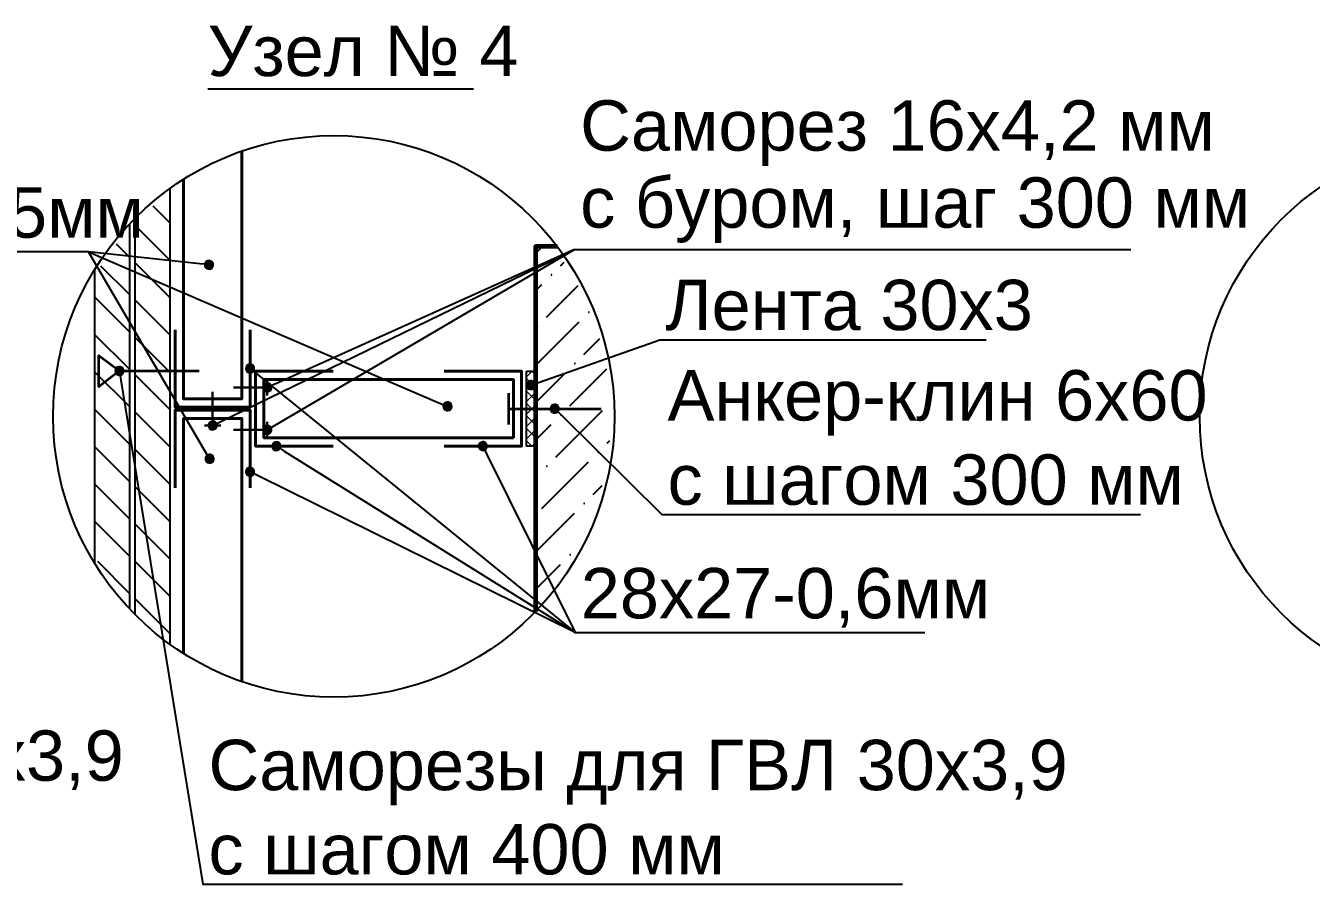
# Model space of a CAD drawing. Header units: millimetres. Extents: x 0 to 146, y 0 to 23.
# Drawn here: x 81.825 to 85.656, y 6.25 to 8.807 of the extents above; entities that cross this region are included whole.
import ezdxf

# ---------------------------------------------------------------- set-up
doc = ezdxf.new("R2010")
doc.units = ezdxf.units.MM
doc.layers.add('PDF _0', color=7, linetype='Continuous')
doc.layers.add('PDF _Текст', color=7, linetype='Continuous')
doc.styles.add('PDF GOST Common-Identity-H', font='arial.ttf')

msp = doc.modelspace()

# ---------------------------------------------------------------- linework, layer by layer
at = {"layer": 'PDF _0', "lineweight": 25}
for points in [[(83.1594, 8.6183), (82.3683, 8.6183)], [(82.2542, 8.3222), (82.2542, 6.9654)], [(82.2542, 8.2205), (82.2047, 8.27)], [(82.1344, 8.2172), (82.1344, 7.0704)], [(82.1509, 7.0534), (82.1509, 8.2342)], [(82.2542, 8.1093), (82.1509, 8.2125)], [(82.1344, 8.1178), (82.0957, 8.1565)], [(82.3945, 7.6226), (82.4069, 7.6286), (83.4606, 8.1412), (83.4881, 8.1412), (85.1178, 8.1412)], [(82.5569, 7.6105), (82.5688, 7.6175), (83.4606, 8.1412), (82.5701, 7.7411), (82.5576, 7.7355)], [(83.3443, 8.1291), (83.3651, 8.1498)], [(82.1344, 8.0065), (82.0493, 8.0916)], [(82.2542, 7.998), (82.1509, 8.1012)], [(83.4191, 8.0926), (83.4296, 8.1031)], [(82.0312, 7.2051), (82.0312, 8.0824)], [(83.3443, 8.0178), (83.3635, 8.037)], [(83.3774, 7.9397), (83.4713, 8.0336)], [(82.1344, 7.8953), (82.0312, 7.9985)], [(82.2542, 7.8868), (82.1509, 7.99)], [(83.3443, 7.7953), (83.4748, 7.9257)], [(82.1344, 7.784), (82.0312, 7.8872)], [(82.2542, 7.7755), (82.1509, 7.8787)], [(83.4887, 7.8284), (83.5359, 7.8756)], [(83.447, 7.6754), (83.5569, 7.7853)], [(82.1344, 7.6728), (82.0312, 7.776)], [(82.1068, 7.7654), (82.109, 7.7518), (82.3532, 6.2501), (82.3807, 6.2501), (84.4382, 6.2501)], [(82.2542, 7.6643), (82.1509, 7.7675)], [(83.3443, 7.6841), (83.4331, 7.7728)], [(82.1344, 7.5615), (82.0312, 7.6647)], [(83.4052, 7.5225), (83.5443, 7.6615)], [(82.2542, 7.553), (82.1509, 7.6562)], [(83.4115, 7.657), (83.4212, 7.6473), (83.721, 7.3512), (83.7486, 7.3512), (85.1474, 7.3512)], [(83.3443, 7.5728), (83.3913, 7.6198)], [(82.1344, 7.4503), (82.0312, 7.5535)], [(83.5582, 7.5642), (83.566, 7.5719)], [(82.2542, 7.4418), (82.1509, 7.545)], [(83.3635, 7.3695), (83.5026, 7.5086)], [(82.1344, 7.339), (82.0312, 7.4422)], [(82.2542, 7.3305), (82.1509, 7.4337)], [(83.3443, 7.4616), (83.3496, 7.4668)], [(83.5165, 7.4112), (83.543, 7.4377)], [(83.3443, 7.2391), (83.4609, 7.3556)], [(82.1344, 7.2278), (82.0312, 7.331)], [(82.2542, 7.2193), (82.1509, 7.3225)], [(82.1344, 7.1165), (82.0396, 7.2113)], [(82.2542, 7.108), (82.1509, 7.2112)], [(83.3443, 7.1278), (83.4191, 7.2026)], [(82.2542, 6.9967), (82.1509, 7.1)]]:
    msp.add_lwpolyline(points, dxfattribs=at)
at = {"layer": 'PDF _0', "color": 5, "lineweight": 40}
for points in [[(82.2955, 8.3501), (82.2955, 7.6956), (82.4689, 7.6956), (82.4689, 8.4338)], [(82.4689, 6.8538), (82.4689, 7.6378), (82.2955, 7.6378), (82.2955, 6.9374)]]:
    msp.add_lwpolyline(points, dxfattribs=at)
at = {"layer": 'PDF _0', "color": 5, "lineweight": 25}
for points in [[(82.3663, 7.5295), (82.3594, 7.5414), (82.0126, 8.1338), (81.9851, 8.1338), (80.9706, 8.1338)], [(82.3576, 8.0969), (82.344, 8.0983), (82.0126, 8.1338), (83.0566, 7.6845), (83.0692, 7.679)]]:
    msp.add_lwpolyline(points, dxfattribs=at)
at = {"layer": 'PDF _0', "lineweight": 60}
msp.add_lwpolyline([(83.409, 8.1498), (83.3443, 8.1498), (83.3443, 7.0624)], dxfattribs=at)
at = {"layer": 'PDF _0', "color": 5, "lineweight": 0}
for points in [[(82.359, 8.1014), (82.3576, 8.0969), (82.3713, 8.0954)], [(82.3576, 8.0969), (82.358, 8.0921), (82.3713, 8.0954)], [(82.358, 8.0921), (82.3599, 8.0877), (82.3713, 8.0954)], [(82.3618, 8.1053), (82.359, 8.1014), (82.3713, 8.0954)], [(82.3599, 8.0877), (82.3632, 8.0843), (82.3713, 8.0954)], [(82.3658, 8.108), (82.3618, 8.1053), (82.3713, 8.0954)], [(82.3632, 8.0843), (82.3675, 8.0822), (82.3713, 8.0954)], [(82.3704, 8.1091), (82.3658, 8.108), (82.3713, 8.0954)], [(82.3675, 8.0822), (82.3723, 8.0817), (82.3713, 8.0954)], [(82.3752, 8.1086), (82.3704, 8.1091), (82.3713, 8.0954)], [(82.3794, 8.1065), (82.3752, 8.1086), (82.3713, 8.0954)], [(82.3828, 8.1031), (82.3794, 8.1065), (82.3713, 8.0954)], [(82.3847, 8.0987), (82.3828, 8.1031), (82.3713, 8.0954)], [(82.385, 8.0939), (82.3847, 8.0987), (82.3713, 8.0954)], [(82.3723, 8.0817), (82.3769, 8.0828), (82.3713, 8.0954)], [(82.3769, 8.0828), (82.3809, 8.0855), (82.3713, 8.0954)], [(82.3809, 8.0855), (82.3837, 8.0893), (82.3713, 8.0954)], [(82.3837, 8.0893), (82.385, 8.0939), (82.3713, 8.0954)], [(83.0692, 7.679), (83.0681, 7.6744), (83.0819, 7.6736)], [(83.0681, 7.6744), (83.0687, 7.6696), (83.0819, 7.6736)], [(83.0687, 7.6696), (83.0708, 7.6654), (83.0819, 7.6736)], [(83.0718, 7.683), (83.0692, 7.679), (83.0819, 7.6736)], [(83.0708, 7.6654), (83.0743, 7.6621), (83.0819, 7.6736)], [(83.0757, 7.6859), (83.0718, 7.683), (83.0819, 7.6736)], [(83.0743, 7.6621), (83.0787, 7.6602), (83.0819, 7.6736)], [(83.0803, 7.6873), (83.0757, 7.6859), (83.0819, 7.6736)], [(83.0787, 7.6602), (83.0835, 7.6599), (83.0819, 7.6736)], [(83.085, 7.687), (83.0803, 7.6873), (83.0819, 7.6736)], [(83.0894, 7.6851), (83.085, 7.687), (83.0819, 7.6736)], [(83.0929, 7.6818), (83.0894, 7.6851), (83.0819, 7.6736)], [(83.0951, 7.6775), (83.0929, 7.6818), (83.0819, 7.6736)], [(83.0956, 7.6728), (83.0951, 7.6775), (83.0819, 7.6736)], [(83.0835, 7.6599), (83.0881, 7.6613), (83.0819, 7.6736)], [(83.0881, 7.6613), (83.0919, 7.6641), (83.0819, 7.6736)], [(83.0919, 7.6641), (83.0945, 7.6681), (83.0819, 7.6736)], [(83.0945, 7.6681), (83.0956, 7.6728), (83.0819, 7.6736)], [(82.3603, 7.5223), (82.3595, 7.5176), (82.3733, 7.5177)], [(82.3595, 7.5176), (82.3604, 7.5129), (82.3733, 7.5177)], [(82.3627, 7.5264), (82.3603, 7.5223), (82.3733, 7.5177)], [(82.3604, 7.5129), (82.3628, 7.5087), (82.3733, 7.5177)], [(82.3663, 7.5295), (82.3627, 7.5264), (82.3733, 7.5177)], [(82.3628, 7.5087), (82.3665, 7.5057), (82.3733, 7.5177)], [(82.3708, 7.5312), (82.3663, 7.5295), (82.3733, 7.5177)], [(82.3665, 7.5057), (82.371, 7.5041), (82.3733, 7.5177)], [(82.3756, 7.5312), (82.3708, 7.5312), (82.3733, 7.5177)], [(82.371, 7.5041), (82.3758, 7.5041), (82.3733, 7.5177)], [(82.3801, 7.5296), (82.3756, 7.5312), (82.3733, 7.5177)], [(82.3838, 7.5266), (82.3801, 7.5296), (82.3733, 7.5177)], [(82.3862, 7.5224), (82.3838, 7.5266), (82.3733, 7.5177)], [(82.3871, 7.5177), (82.3862, 7.5224), (82.3733, 7.5177)], [(82.3758, 7.5041), (82.3802, 7.5058), (82.3733, 7.5177)], [(82.3802, 7.5058), (82.3839, 7.5089), (82.3733, 7.5177)], [(82.3839, 7.5089), (82.3863, 7.513), (82.3733, 7.5177)], [(82.3863, 7.513), (82.3871, 7.5177), (82.3733, 7.5177)]]:
    msp.add_lwpolyline(points, close=True, dxfattribs=at)
at = {"layer": 'PDF _0', "lineweight": 5}
for points in [[(83.3913, 8.0648), (83.3933, 8.0648), (83.3933, 8.0668), (83.3913, 8.0668)], [(83.5026, 7.9536), (83.5046, 7.9536), (83.5046, 7.9556), (83.5026, 7.9556)], [(83.3496, 7.9118), (83.3516, 7.9118), (83.3516, 7.9138), (83.3496, 7.9138)], [(83.4609, 7.8006), (83.4629, 7.8006), (83.4629, 7.8026), (83.4609, 7.8026)], [(83.4191, 7.6476), (83.4211, 7.6476), (83.4211, 7.6496), (83.4191, 7.6496)], [(83.5304, 7.5364), (83.5324, 7.5364), (83.5324, 7.5384), (83.5304, 7.5384)], [(83.3774, 7.4947), (83.3794, 7.4947), (83.3794, 7.4967), (83.3774, 7.4967)], [(83.4887, 7.3834), (83.4907, 7.3834), (83.4907, 7.3854), (83.4887, 7.3854)], [(83.447, 7.2304), (83.449, 7.2304), (83.449, 7.2324), (83.447, 7.2324)]]:
    msp.add_lwpolyline(points, close=True, dxfattribs=at)
at = {"layer": 'PDF _0', "color": 1, "lineweight": 40}
for points in [[(82.4937, 7.9021), (82.4937, 7.6708), (82.2707, 7.6708), (82.2707, 7.9021)], [(82.7414, 7.5552), (82.5102, 7.5552), (82.5102, 7.7782), (82.7414, 7.7782)], [(83.0718, 7.5552), (83.303, 7.5552), (83.303, 7.7782), (83.0718, 7.7782)], [(82.4937, 7.4313), (82.4937, 7.6626), (82.2707, 7.6626), (82.2707, 7.4313)]]:
    msp.add_lwpolyline(points, dxfattribs=at)
at = {"layer": 'PDF _0', "color": 6, "lineweight": 25}
msp.add_lwpolyline([(83.3433, 7.7414), (83.3563, 7.746), (83.7147, 7.8714), (83.7423, 7.8714), (84.6869, 7.8714)], dxfattribs=at)
at = {"layer": 'PDF _0', "lineweight": 35}
for points in [[(82.1046, 7.779), (82.0432, 7.7323), (82.0432, 7.8256), (82.1046, 7.779), (82.342, 7.779)], [(83.2636, 7.7133), (83.2636, 7.6201)], [(83.2636, 7.6667), (83.5397, 7.6667)]]:
    msp.add_lwpolyline(points, dxfattribs=at)
at = {"layer": 'PDF _0', "lineweight": 0}
for points in [[(82.0917, 7.7838), (82.0908, 7.7791), (82.1046, 7.779)], [(82.0908, 7.7791), (82.0916, 7.7744), (82.1046, 7.779)], [(82.0916, 7.7744), (82.0939, 7.7703), (82.1046, 7.779)], [(82.0942, 7.788), (82.0917, 7.7838), (82.1046, 7.779)], [(82.0939, 7.7703), (82.0976, 7.7671), (82.1046, 7.779)], [(82.0979, 7.791), (82.0942, 7.788), (82.1046, 7.779)], [(82.0976, 7.7671), (82.102, 7.7654), (82.1046, 7.779)], [(82.1024, 7.7926), (82.0979, 7.791), (82.1046, 7.779)], [(82.102, 7.7654), (82.1068, 7.7654), (82.1046, 7.779)], [(82.1072, 7.7925), (82.1024, 7.7926), (82.1046, 7.779)], [(82.1116, 7.7908), (82.1072, 7.7925), (82.1046, 7.779)], [(82.1153, 7.7877), (82.1116, 7.7908), (82.1046, 7.779)], [(82.1176, 7.7835), (82.1153, 7.7877), (82.1046, 7.779)], [(82.1184, 7.7788), (82.1176, 7.7835), (82.1046, 7.779)], [(82.1068, 7.7654), (82.1113, 7.767), (82.1046, 7.779)], [(82.1113, 7.767), (82.115, 7.77), (82.1046, 7.779)], [(82.115, 7.77), (82.1175, 7.7741), (82.1046, 7.779)], [(82.1175, 7.7741), (82.1184, 7.7788), (82.1046, 7.779)], [(82.5373, 7.7412), (82.5339, 7.7379), (82.545, 7.7299)], [(82.5417, 7.7432), (82.5373, 7.7412), (82.545, 7.7299)], [(82.5464, 7.7436), (82.5417, 7.7432), (82.545, 7.7299)], [(82.551, 7.7423), (82.5464, 7.7436), (82.545, 7.7299)], [(82.5549, 7.7395), (82.551, 7.7423), (82.545, 7.7299)], [(82.5576, 7.7355), (82.5549, 7.7395), (82.545, 7.7299)], [(82.5318, 7.7336), (82.5313, 7.7289), (82.545, 7.7299)], [(82.5313, 7.7289), (82.5325, 7.7242), (82.545, 7.7299)], [(82.5339, 7.7379), (82.5318, 7.7336), (82.545, 7.7299)], [(82.5325, 7.7242), (82.5352, 7.7203), (82.545, 7.7299)], [(82.5352, 7.7203), (82.539, 7.7175), (82.545, 7.7299)], [(82.539, 7.7175), (82.5436, 7.7162), (82.545, 7.7299)], [(82.5436, 7.7162), (82.5484, 7.7165), (82.545, 7.7299)], [(82.5588, 7.7309), (82.5576, 7.7355), (82.545, 7.7299)], [(82.5583, 7.7261), (82.5588, 7.7309), (82.545, 7.7299)], [(82.5484, 7.7165), (82.5528, 7.7185), (82.545, 7.7299)], [(82.5528, 7.7185), (82.5562, 7.7218), (82.545, 7.7299)], [(82.5562, 7.7218), (82.5583, 7.7261), (82.545, 7.7299)], [(83.3892, 7.6724), (83.3879, 7.6678), (83.4017, 7.6667)], [(83.3879, 7.6678), (83.3884, 7.6631), (83.4017, 7.6667)], [(83.3884, 7.6631), (83.3904, 7.6587), (83.4017, 7.6667)], [(83.3919, 7.6764), (83.3892, 7.6724), (83.4017, 7.6667)], [(83.3904, 7.6587), (83.3938, 7.6554), (83.4017, 7.6667)], [(83.3958, 7.6791), (83.3919, 7.6764), (83.4017, 7.6667)], [(83.3938, 7.6554), (83.3982, 7.6534), (83.4017, 7.6667)], [(83.4004, 7.6804), (83.3958, 7.6791), (83.4017, 7.6667)], [(83.3982, 7.6534), (83.4029, 7.653), (83.4017, 7.6667)], [(83.4051, 7.68), (83.4004, 7.6804), (83.4017, 7.6667)], [(83.4095, 7.678), (83.4051, 7.68), (83.4017, 7.6667)], [(83.4129, 7.6747), (83.4095, 7.678), (83.4017, 7.6667)], [(83.4149, 7.6703), (83.4129, 7.6747), (83.4017, 7.6667)], [(83.4154, 7.6656), (83.4149, 7.6703), (83.4017, 7.6667)], [(83.4115, 7.657), (83.4142, 7.661), (83.4017, 7.6667)], [(83.4142, 7.661), (83.4154, 7.6656), (83.4017, 7.6667)], [(83.4029, 7.653), (83.4076, 7.6543), (83.4017, 7.6667)], [(83.4076, 7.6543), (83.4115, 7.657), (83.4017, 7.6667)], [(82.3708, 7.6242), (82.3688, 7.6199), (82.3822, 7.6165)], [(82.3741, 7.6277), (82.3708, 7.6242), (82.3822, 7.6165)], [(82.3784, 7.6298), (82.3741, 7.6277), (82.3822, 7.6165)], [(82.3831, 7.6303), (82.3784, 7.6298), (82.3822, 7.6165)], [(82.3878, 7.6291), (82.3831, 7.6303), (82.3822, 7.6165)], [(82.3917, 7.6264), (82.3878, 7.6291), (82.3822, 7.6165)], [(82.3945, 7.6226), (82.3917, 7.6264), (82.3822, 7.6165)], [(82.3688, 7.6199), (82.3685, 7.6151), (82.3822, 7.6165)], [(82.3685, 7.6151), (82.3698, 7.6105), (82.3822, 7.6165)], [(82.3698, 7.6105), (82.3726, 7.6066), (82.3822, 7.6165)], [(82.3726, 7.6066), (82.3766, 7.604), (82.3822, 7.6165)], [(82.3766, 7.604), (82.3812, 7.6028), (82.3822, 7.6165)], [(82.3812, 7.6028), (82.386, 7.6033), (82.3822, 7.6165)], [(82.3959, 7.618), (82.3945, 7.6226), (82.3822, 7.6165)], [(82.3955, 7.6132), (82.3959, 7.618), (82.3822, 7.6165)], [(82.386, 7.6033), (82.3903, 7.6054), (82.3822, 7.6165)], [(82.3903, 7.6054), (82.3936, 7.6088), (82.3822, 7.6165)], [(82.3936, 7.6088), (82.3955, 7.6132), (82.3822, 7.6165)], [(82.5331, 7.6103), (82.5315, 7.6058), (82.545, 7.6035)], [(82.5315, 7.6058), (82.5315, 7.601), (82.545, 7.6035)], [(82.5315, 7.601), (82.5332, 7.5966), (82.545, 7.6035)], [(82.5361, 7.614), (82.5331, 7.6103), (82.545, 7.6035)], [(82.5332, 7.5966), (82.5363, 7.5929), (82.545, 7.6035)], [(82.5402, 7.6164), (82.5361, 7.614), (82.545, 7.6035)], [(82.5363, 7.5929), (82.5404, 7.5906), (82.545, 7.6035)], [(82.5449, 7.6173), (82.5402, 7.6164), (82.545, 7.6035)], [(82.5404, 7.5906), (82.5451, 7.5898), (82.545, 7.6035)], [(82.5496, 7.6165), (82.5449, 7.6173), (82.545, 7.6035)], [(82.5538, 7.6141), (82.5496, 7.6165), (82.545, 7.6035)], [(82.5569, 7.6105), (82.5538, 7.6141), (82.545, 7.6035)], [(82.5586, 7.606), (82.5569, 7.6105), (82.545, 7.6035)], [(82.5586, 7.6012), (82.5586, 7.606), (82.545, 7.6035)], [(82.5451, 7.5898), (82.5498, 7.5906), (82.545, 7.6035)], [(82.5498, 7.5906), (82.554, 7.5931), (82.545, 7.6035)], [(82.554, 7.5931), (82.557, 7.5967), (82.545, 7.6035)], [(82.557, 7.5967), (82.5586, 7.6012), (82.545, 7.6035)]]:
    msp.add_lwpolyline(points, close=True, dxfattribs=at)
at = {"layer": 'PDF _0', "color": 1, "lineweight": 0}
for points in [[(82.4807, 7.7909), (82.4799, 7.7862), (82.4937, 7.7865)], [(82.4799, 7.7862), (82.4808, 7.7815), (82.4937, 7.7865)], [(82.483, 7.7951), (82.4807, 7.7909), (82.4937, 7.7865)], [(82.4808, 7.7815), (82.4833, 7.7774), (82.4937, 7.7865)], [(82.4866, 7.7983), (82.483, 7.7951), (82.4937, 7.7865)], [(82.4833, 7.7774), (82.487, 7.7744), (82.4937, 7.7865)], [(82.4911, 7.8), (82.4866, 7.7983), (82.4937, 7.7865)], [(82.487, 7.7744), (82.4915, 7.7729), (82.4937, 7.7865)], [(82.4958, 7.8), (82.4911, 7.8), (82.4937, 7.7865)], [(82.4915, 7.7729), (82.4963, 7.7729), (82.4937, 7.7865)], [(82.5004, 7.7985), (82.4958, 7.8), (82.4937, 7.7865)], [(82.5041, 7.7955), (82.5004, 7.7985), (82.4937, 7.7865)], [(82.5065, 7.7914), (82.5041, 7.7955), (82.4937, 7.7865)], [(82.5074, 7.7867), (82.5065, 7.7914), (82.4937, 7.7865)], [(82.5067, 7.782), (82.5074, 7.7867), (82.4937, 7.7865)], [(82.5044, 7.7778), (82.5067, 7.782), (82.4937, 7.7865)], [(82.4963, 7.7729), (82.5007, 7.7746), (82.4937, 7.7865)], [(82.5007, 7.7746), (82.5044, 7.7778), (82.4937, 7.7865)], [(82.5584, 7.558), (82.5582, 7.5533), (82.5719, 7.5552)], [(82.5582, 7.5533), (82.5597, 7.5487), (82.5719, 7.5552)], [(82.5602, 7.5625), (82.5584, 7.558), (82.5719, 7.5552)], [(82.5597, 7.5487), (82.5627, 7.545), (82.5719, 7.5552)], [(82.5634, 7.566), (82.5602, 7.5625), (82.5719, 7.5552)], [(82.5627, 7.545), (82.5667, 7.5424), (82.5719, 7.5552)], [(82.5676, 7.5683), (82.5634, 7.566), (82.5719, 7.5552)], [(82.5667, 7.5424), (82.5714, 7.5414), (82.5719, 7.5552)], [(82.5723, 7.569), (82.5676, 7.5683), (82.5719, 7.5552)], [(82.5714, 7.5414), (82.5761, 7.5421), (82.5719, 7.5552)], [(82.577, 7.568), (82.5723, 7.569), (82.5719, 7.5552)], [(82.5811, 7.5654), (82.577, 7.568), (82.5719, 7.5552)], [(82.584, 7.5617), (82.5811, 7.5654), (82.5719, 7.5552)], [(82.5855, 7.5571), (82.584, 7.5617), (82.5719, 7.5552)], [(82.5853, 7.5524), (82.5855, 7.5571), (82.5719, 7.5552)], [(82.5835, 7.5479), (82.5853, 7.5524), (82.5719, 7.5552)], [(82.5761, 7.5421), (82.5803, 7.5444), (82.5719, 7.5552)], [(82.5803, 7.5444), (82.5835, 7.5479), (82.5719, 7.5552)], [(83.1748, 7.5607), (83.1737, 7.5561), (83.1874, 7.5552)], [(83.1737, 7.5561), (83.1742, 7.5513), (83.1874, 7.5552)], [(83.1742, 7.5513), (83.1763, 7.547), (83.1874, 7.5552)], [(83.1775, 7.5647), (83.1748, 7.5607), (83.1874, 7.5552)], [(83.1763, 7.547), (83.1798, 7.5437), (83.1874, 7.5552)], [(83.1813, 7.5675), (83.1775, 7.5647), (83.1874, 7.5552)], [(83.1798, 7.5437), (83.1842, 7.5418), (83.1874, 7.5552)], [(83.1859, 7.5689), (83.1813, 7.5675), (83.1874, 7.5552)], [(83.1842, 7.5418), (83.1889, 7.5415), (83.1874, 7.5552)], [(83.1907, 7.5686), (83.1859, 7.5689), (83.1874, 7.5552)], [(83.195, 7.5667), (83.1907, 7.5686), (83.1874, 7.5552)], [(83.1985, 7.5634), (83.195, 7.5667), (83.1874, 7.5552)], [(83.2006, 7.5591), (83.1985, 7.5634), (83.1874, 7.5552)], [(83.2012, 7.5543), (83.2006, 7.5591), (83.1874, 7.5552)], [(83.1935, 7.5429), (83.1974, 7.5457), (83.1874, 7.5552)], [(83.1974, 7.5457), (83.2, 7.5497), (83.1874, 7.5552)], [(83.2, 7.5497), (83.2012, 7.5543), (83.1874, 7.5552)], [(83.1889, 7.5415), (83.1935, 7.5429), (83.1874, 7.5552)], [(82.4813, 7.4849), (82.48, 7.4803), (82.4937, 7.4788)], [(82.48, 7.4803), (82.4803, 7.4756), (82.4937, 7.4788)], [(82.4803, 7.4756), (82.4822, 7.4712), (82.4937, 7.4788)], [(82.4842, 7.4888), (82.4813, 7.4849), (82.4937, 7.4788)], [(82.4822, 7.4712), (82.4855, 7.4677), (82.4937, 7.4788)], [(82.4881, 7.4914), (82.4842, 7.4888), (82.4937, 7.4788)], [(82.4855, 7.4677), (82.4898, 7.4656), (82.4937, 7.4788)], [(82.4928, 7.4926), (82.4881, 7.4914), (82.4937, 7.4788)], [(82.4898, 7.4656), (82.4946, 7.4651), (82.4937, 7.4788)], [(82.4975, 7.492), (82.4928, 7.4926), (82.4937, 7.4788)], [(82.5018, 7.4899), (82.4975, 7.492), (82.4937, 7.4788)], [(82.5051, 7.4865), (82.5018, 7.4899), (82.4937, 7.4788)], [(82.507, 7.4821), (82.5051, 7.4865), (82.4937, 7.4788)], [(82.5073, 7.4773), (82.507, 7.4821), (82.4937, 7.4788)], [(82.506, 7.4727), (82.5073, 7.4773), (82.4937, 7.4788)], [(82.4946, 7.4651), (82.4992, 7.4662), (82.4937, 7.4788)], [(82.4992, 7.4662), (82.5032, 7.4689), (82.4937, 7.4788)], [(82.5032, 7.4689), (82.506, 7.4727), (82.4937, 7.4788)]]:
    msp.add_lwpolyline(points, close=True, dxfattribs=at)
at = {"layer": 'PDF _0', "color": 1, "lineweight": 25}
for points in [[(82.5044, 7.7778), (82.515, 7.7691), (83.4624, 7), (83.4899, 7), (84.5044, 7)], [(82.5835, 7.5479), (82.5952, 7.5406), (83.4624, 7)], [(83.1935, 7.5429), (83.1996, 7.5305), (83.4624, 7), (82.5183, 7.4666), (82.506, 7.4727)]]:
    msp.add_lwpolyline(points, dxfattribs=at)
at = {"layer": 'PDF _0', "lineweight": 25}
msp.add_lwpolyline([(83.3176, 7.7782), (83.3443, 7.7782), (83.3443, 7.5552), (83.3176, 7.5552)], close=True, dxfattribs=at)
at = {"layer": 'PDF _0', "color": 6, "lineweight": 20}
for points in [[(83.3176, 7.762), (83.3338, 7.7782)], [(83.3443, 7.7667), (83.3328, 7.7782)], [(83.3443, 7.7296), (83.3176, 7.7563)], [(83.3176, 7.7249), (83.3443, 7.7516)], [(83.3443, 7.6925), (83.3176, 7.7192)], [(83.3176, 7.6878), (83.3443, 7.7145)], [(83.3443, 7.6554), (83.3176, 7.6822)], [(83.3176, 7.6507), (83.3443, 7.6775)], [(83.3443, 7.6184), (83.3176, 7.6451)], [(83.3176, 7.6137), (83.3443, 7.6404)], [(83.3443, 7.5813), (83.3176, 7.608)], [(83.3176, 7.5766), (83.3443, 7.6033)], [(83.3176, 7.5709), (83.3333, 7.5552), (83.3443, 7.5662)]]:
    msp.add_lwpolyline(points, dxfattribs=at)
at = {"layer": 'PDF _0', "color": 5, "lineweight": 40}
msp.add_lwpolyline([(83.2783, 7.58), (82.535, 7.58), (82.535, 7.7534), (83.2783, 7.7534)], close=True, dxfattribs=at)
at = {"layer": 'PDF _0', "lineweight": 30}
for points in [[(82.545, 7.7056), (82.545, 7.7541)], [(82.3822, 7.6165), (82.3822, 7.7168)], [(82.545, 7.7299), (82.4448, 7.7299)], [(82.545, 7.6278), (82.545, 7.5793)], [(82.3579, 7.6165), (82.4064, 7.6165)], [(82.545, 7.6035), (82.4448, 7.6035)]]:
    msp.add_lwpolyline(points, dxfattribs=at)
at = {"layer": 'PDF _0', "color": 6, "lineweight": 0}
for points in [[(83.3175, 7.7417), (83.3166, 7.737), (83.3303, 7.7369)], [(83.3199, 7.7459), (83.3175, 7.7417), (83.3303, 7.7369)], [(83.3236, 7.7489), (83.3199, 7.7459), (83.3303, 7.7369)], [(83.3281, 7.7505), (83.3236, 7.7489), (83.3303, 7.7369)], [(83.3329, 7.7504), (83.3281, 7.7505), (83.3303, 7.7369)], [(83.3374, 7.7487), (83.3329, 7.7504), (83.3303, 7.7369)], [(83.341, 7.7456), (83.3374, 7.7487), (83.3303, 7.7369)], [(83.3433, 7.7414), (83.341, 7.7456), (83.3303, 7.7369)], [(83.3441, 7.7367), (83.3433, 7.7414), (83.3303, 7.7369)], [(83.3166, 7.737), (83.3173, 7.7323), (83.3303, 7.7369)], [(83.3173, 7.7323), (83.3197, 7.7282), (83.3303, 7.7369)], [(83.3197, 7.7282), (83.3233, 7.725), (83.3303, 7.7369)], [(83.3233, 7.725), (83.3278, 7.7234), (83.3303, 7.7369)], [(83.3278, 7.7234), (83.3325, 7.7233), (83.3303, 7.7369)], [(83.3325, 7.7233), (83.3371, 7.7249), (83.3303, 7.7369)], [(83.3371, 7.7249), (83.3408, 7.7279), (83.3303, 7.7369)], [(83.3408, 7.7279), (83.3432, 7.732), (83.3303, 7.7369)], [(83.3432, 7.732), (83.3441, 7.7367), (83.3303, 7.7369)]]:
    msp.add_lwpolyline(points, close=True, dxfattribs=at)
at = {"layer": 'PDF _0', "lineweight": 25}
for centre, radius in [((82.7432, 7.6438), 0.8363), ((86.1526, 7.6438), 0.8291)]:
    msp.add_circle(centre, radius, dxfattribs=at)
at = {"layer": 'PDF _0', "color": 5, "lineweight": 25, "transparency": 33554559}
for points in [[(82.359, 8.1014), (82.3576, 8.0969), (82.3713, 8.0954)], [(82.3576, 8.0969), (82.358, 8.0921), (82.3713, 8.0954)], [(82.358, 8.0921), (82.3599, 8.0877), (82.3713, 8.0954)], [(82.3618, 8.1053), (82.359, 8.1014), (82.3713, 8.0954)], [(82.3599, 8.0877), (82.3632, 8.0843), (82.3713, 8.0954)], [(82.3658, 8.108), (82.3618, 8.1053), (82.3713, 8.0954)], [(82.3632, 8.0843), (82.3675, 8.0822), (82.3713, 8.0954)], [(82.3704, 8.1091), (82.3658, 8.108), (82.3713, 8.0954)], [(82.3675, 8.0822), (82.3723, 8.0817), (82.3713, 8.0954)], [(82.3752, 8.1086), (82.3704, 8.1091), (82.3713, 8.0954)], [(82.3794, 8.1065), (82.3752, 8.1086), (82.3713, 8.0954)], [(82.3828, 8.1031), (82.3794, 8.1065), (82.3713, 8.0954)], [(82.3847, 8.0987), (82.3828, 8.1031), (82.3713, 8.0954)], [(82.385, 8.0939), (82.3847, 8.0987), (82.3713, 8.0954)], [(82.3723, 8.0817), (82.3769, 8.0828), (82.3713, 8.0954)], [(82.3769, 8.0828), (82.3809, 8.0855), (82.3713, 8.0954)], [(82.3809, 8.0855), (82.3837, 8.0893), (82.3713, 8.0954)], [(82.3837, 8.0893), (82.385, 8.0939), (82.3713, 8.0954)], [(83.0692, 7.679), (83.0681, 7.6744), (83.0819, 7.6736)], [(83.0681, 7.6744), (83.0687, 7.6696), (83.0819, 7.6736)], [(83.0687, 7.6696), (83.0708, 7.6654), (83.0819, 7.6736)], [(83.0718, 7.683), (83.0692, 7.679), (83.0819, 7.6736)], [(83.0708, 7.6654), (83.0743, 7.6621), (83.0819, 7.6736)], [(83.0757, 7.6859), (83.0718, 7.683), (83.0819, 7.6736)], [(83.0743, 7.6621), (83.0787, 7.6602), (83.0819, 7.6736)], [(83.0803, 7.6873), (83.0757, 7.6859), (83.0819, 7.6736)], [(83.0787, 7.6602), (83.0835, 7.6599), (83.0819, 7.6736)], [(83.085, 7.687), (83.0803, 7.6873), (83.0819, 7.6736)], [(83.0894, 7.6851), (83.085, 7.687), (83.0819, 7.6736)], [(83.0929, 7.6818), (83.0894, 7.6851), (83.0819, 7.6736)], [(83.0951, 7.6775), (83.0929, 7.6818), (83.0819, 7.6736)], [(83.0956, 7.6728), (83.0951, 7.6775), (83.0819, 7.6736)], [(83.0835, 7.6599), (83.0881, 7.6613), (83.0819, 7.6736)], [(83.0881, 7.6613), (83.0919, 7.6641), (83.0819, 7.6736)], [(83.0919, 7.6641), (83.0945, 7.6681), (83.0819, 7.6736)], [(83.0945, 7.6681), (83.0956, 7.6728), (83.0819, 7.6736)], [(82.3603, 7.5223), (82.3595, 7.5176), (82.3733, 7.5177)], [(82.3595, 7.5176), (82.3604, 7.5129), (82.3733, 7.5177)], [(82.3627, 7.5264), (82.3603, 7.5223), (82.3733, 7.5177)], [(82.3604, 7.5129), (82.3628, 7.5087), (82.3733, 7.5177)], [(82.3663, 7.5295), (82.3627, 7.5264), (82.3733, 7.5177)], [(82.3628, 7.5087), (82.3665, 7.5057), (82.3733, 7.5177)], [(82.3708, 7.5312), (82.3663, 7.5295), (82.3733, 7.5177)], [(82.3665, 7.5057), (82.371, 7.5041), (82.3733, 7.5177)], [(82.3756, 7.5312), (82.3708, 7.5312), (82.3733, 7.5177)], [(82.371, 7.5041), (82.3758, 7.5041), (82.3733, 7.5177)], [(82.3801, 7.5296), (82.3756, 7.5312), (82.3733, 7.5177)], [(82.3838, 7.5266), (82.3801, 7.5296), (82.3733, 7.5177)], [(82.3862, 7.5224), (82.3838, 7.5266), (82.3733, 7.5177)], [(82.3871, 7.5177), (82.3862, 7.5224), (82.3733, 7.5177)], [(82.3758, 7.5041), (82.3802, 7.5058), (82.3733, 7.5177)], [(82.3802, 7.5058), (82.3839, 7.5089), (82.3733, 7.5177)], [(82.3839, 7.5089), (82.3863, 7.513), (82.3733, 7.5177)], [(82.3863, 7.513), (82.3871, 7.5177), (82.3733, 7.5177)]]:
    msp.add_solid(points, dxfattribs=at)
at = {"layer": 'PDF _0', "lineweight": 25, "transparency": 33554559}
for points in [[(82.0917, 7.7838), (82.0908, 7.7791), (82.1046, 7.779)], [(82.0908, 7.7791), (82.0916, 7.7744), (82.1046, 7.779)], [(82.0916, 7.7744), (82.0939, 7.7703), (82.1046, 7.779)], [(82.0942, 7.788), (82.0917, 7.7838), (82.1046, 7.779)], [(82.0939, 7.7703), (82.0976, 7.7671), (82.1046, 7.779)], [(82.0979, 7.791), (82.0942, 7.788), (82.1046, 7.779)], [(82.0976, 7.7671), (82.102, 7.7654), (82.1046, 7.779)], [(82.1024, 7.7926), (82.0979, 7.791), (82.1046, 7.779)], [(82.102, 7.7654), (82.1068, 7.7654), (82.1046, 7.779)], [(82.1072, 7.7925), (82.1024, 7.7926), (82.1046, 7.779)], [(82.1116, 7.7908), (82.1072, 7.7925), (82.1046, 7.779)], [(82.1153, 7.7877), (82.1116, 7.7908), (82.1046, 7.779)], [(82.1176, 7.7835), (82.1153, 7.7877), (82.1046, 7.779)], [(82.1184, 7.7788), (82.1176, 7.7835), (82.1046, 7.779)], [(82.1068, 7.7654), (82.1113, 7.767), (82.1046, 7.779)], [(82.1113, 7.767), (82.115, 7.77), (82.1046, 7.779)], [(82.115, 7.77), (82.1175, 7.7741), (82.1046, 7.779)], [(82.1175, 7.7741), (82.1184, 7.7788), (82.1046, 7.779)], [(82.5373, 7.7412), (82.5339, 7.7379), (82.545, 7.7299)], [(82.5417, 7.7432), (82.5373, 7.7412), (82.545, 7.7299)], [(82.5464, 7.7436), (82.5417, 7.7432), (82.545, 7.7299)], [(82.551, 7.7423), (82.5464, 7.7436), (82.545, 7.7299)], [(82.5549, 7.7395), (82.551, 7.7423), (82.545, 7.7299)], [(82.5576, 7.7355), (82.5549, 7.7395), (82.545, 7.7299)], [(82.5318, 7.7336), (82.5313, 7.7289), (82.545, 7.7299)], [(82.5313, 7.7289), (82.5325, 7.7242), (82.545, 7.7299)], [(82.5339, 7.7379), (82.5318, 7.7336), (82.545, 7.7299)], [(82.5325, 7.7242), (82.5352, 7.7203), (82.545, 7.7299)], [(82.5352, 7.7203), (82.539, 7.7175), (82.545, 7.7299)], [(82.539, 7.7175), (82.5436, 7.7162), (82.545, 7.7299)], [(82.5436, 7.7162), (82.5484, 7.7165), (82.545, 7.7299)], [(82.5588, 7.7309), (82.5576, 7.7355), (82.545, 7.7299)], [(82.5583, 7.7261), (82.5588, 7.7309), (82.545, 7.7299)], [(82.5484, 7.7165), (82.5528, 7.7185), (82.545, 7.7299)], [(82.5528, 7.7185), (82.5562, 7.7218), (82.545, 7.7299)], [(82.5562, 7.7218), (82.5583, 7.7261), (82.545, 7.7299)], [(83.3892, 7.6724), (83.3879, 7.6678), (83.4017, 7.6667)], [(83.3879, 7.6678), (83.3884, 7.6631), (83.4017, 7.6667)], [(83.3884, 7.6631), (83.3904, 7.6587), (83.4017, 7.6667)], [(83.3919, 7.6764), (83.3892, 7.6724), (83.4017, 7.6667)], [(83.3904, 7.6587), (83.3938, 7.6554), (83.4017, 7.6667)], [(83.3958, 7.6791), (83.3919, 7.6764), (83.4017, 7.6667)], [(83.3938, 7.6554), (83.3982, 7.6534), (83.4017, 7.6667)], [(83.4004, 7.6804), (83.3958, 7.6791), (83.4017, 7.6667)], [(83.3982, 7.6534), (83.4029, 7.653), (83.4017, 7.6667)], [(83.4051, 7.68), (83.4004, 7.6804), (83.4017, 7.6667)], [(83.4095, 7.678), (83.4051, 7.68), (83.4017, 7.6667)], [(83.4129, 7.6747), (83.4095, 7.678), (83.4017, 7.6667)], [(83.4149, 7.6703), (83.4129, 7.6747), (83.4017, 7.6667)], [(83.4154, 7.6656), (83.4149, 7.6703), (83.4017, 7.6667)], [(83.4115, 7.657), (83.4142, 7.661), (83.4017, 7.6667)], [(83.4142, 7.661), (83.4154, 7.6656), (83.4017, 7.6667)], [(83.4029, 7.653), (83.4076, 7.6543), (83.4017, 7.6667)], [(83.4076, 7.6543), (83.4115, 7.657), (83.4017, 7.6667)], [(82.3708, 7.6242), (82.3688, 7.6199), (82.3822, 7.6165)], [(82.3741, 7.6277), (82.3708, 7.6242), (82.3822, 7.6165)], [(82.3784, 7.6298), (82.3741, 7.6277), (82.3822, 7.6165)], [(82.3831, 7.6303), (82.3784, 7.6298), (82.3822, 7.6165)], [(82.3878, 7.6291), (82.3831, 7.6303), (82.3822, 7.6165)], [(82.3917, 7.6264), (82.3878, 7.6291), (82.3822, 7.6165)], [(82.3945, 7.6226), (82.3917, 7.6264), (82.3822, 7.6165)], [(82.3688, 7.6199), (82.3685, 7.6151), (82.3822, 7.6165)], [(82.3685, 7.6151), (82.3698, 7.6105), (82.3822, 7.6165)], [(82.3698, 7.6105), (82.3726, 7.6066), (82.3822, 7.6165)], [(82.3726, 7.6066), (82.3766, 7.604), (82.3822, 7.6165)], [(82.3766, 7.604), (82.3812, 7.6028), (82.3822, 7.6165)], [(82.3812, 7.6028), (82.386, 7.6033), (82.3822, 7.6165)], [(82.3959, 7.618), (82.3945, 7.6226), (82.3822, 7.6165)], [(82.3955, 7.6132), (82.3959, 7.618), (82.3822, 7.6165)], [(82.386, 7.6033), (82.3903, 7.6054), (82.3822, 7.6165)], [(82.3903, 7.6054), (82.3936, 7.6088), (82.3822, 7.6165)], [(82.3936, 7.6088), (82.3955, 7.6132), (82.3822, 7.6165)], [(82.5331, 7.6103), (82.5315, 7.6058), (82.545, 7.6035)], [(82.5315, 7.6058), (82.5315, 7.601), (82.545, 7.6035)], [(82.5315, 7.601), (82.5332, 7.5966), (82.545, 7.6035)], [(82.5361, 7.614), (82.5331, 7.6103), (82.545, 7.6035)], [(82.5332, 7.5966), (82.5363, 7.5929), (82.545, 7.6035)], [(82.5402, 7.6164), (82.5361, 7.614), (82.545, 7.6035)], [(82.5363, 7.5929), (82.5404, 7.5906), (82.545, 7.6035)], [(82.5449, 7.6173), (82.5402, 7.6164), (82.545, 7.6035)], [(82.5404, 7.5906), (82.5451, 7.5898), (82.545, 7.6035)], [(82.5496, 7.6165), (82.5449, 7.6173), (82.545, 7.6035)], [(82.5538, 7.6141), (82.5496, 7.6165), (82.545, 7.6035)], [(82.5569, 7.6105), (82.5538, 7.6141), (82.545, 7.6035)], [(82.5586, 7.606), (82.5569, 7.6105), (82.545, 7.6035)], [(82.5586, 7.6012), (82.5586, 7.606), (82.545, 7.6035)], [(82.5451, 7.5898), (82.5498, 7.5906), (82.545, 7.6035)], [(82.5498, 7.5906), (82.554, 7.5931), (82.545, 7.6035)], [(82.554, 7.5931), (82.557, 7.5967), (82.545, 7.6035)], [(82.557, 7.5967), (82.5586, 7.6012), (82.545, 7.6035)]]:
    msp.add_solid(points, dxfattribs=at)
at = {"layer": 'PDF _0', "color": 1, "lineweight": 25, "transparency": 33554559}
for points in [[(82.4807, 7.7909), (82.4799, 7.7862), (82.4937, 7.7865)], [(82.4799, 7.7862), (82.4808, 7.7815), (82.4937, 7.7865)], [(82.483, 7.7951), (82.4807, 7.7909), (82.4937, 7.7865)], [(82.4808, 7.7815), (82.4833, 7.7774), (82.4937, 7.7865)], [(82.4866, 7.7983), (82.483, 7.7951), (82.4937, 7.7865)], [(82.4833, 7.7774), (82.487, 7.7744), (82.4937, 7.7865)], [(82.4911, 7.8), (82.4866, 7.7983), (82.4937, 7.7865)], [(82.487, 7.7744), (82.4915, 7.7729), (82.4937, 7.7865)], [(82.4958, 7.8), (82.4911, 7.8), (82.4937, 7.7865)], [(82.4915, 7.7729), (82.4963, 7.7729), (82.4937, 7.7865)], [(82.5004, 7.7985), (82.4958, 7.8), (82.4937, 7.7865)], [(82.5041, 7.7955), (82.5004, 7.7985), (82.4937, 7.7865)], [(82.5065, 7.7914), (82.5041, 7.7955), (82.4937, 7.7865)], [(82.5074, 7.7867), (82.5065, 7.7914), (82.4937, 7.7865)], [(82.5067, 7.782), (82.5074, 7.7867), (82.4937, 7.7865)], [(82.5044, 7.7778), (82.5067, 7.782), (82.4937, 7.7865)], [(82.4963, 7.7729), (82.5007, 7.7746), (82.4937, 7.7865)], [(82.5007, 7.7746), (82.5044, 7.7778), (82.4937, 7.7865)], [(82.5584, 7.558), (82.5582, 7.5533), (82.5719, 7.5552)], [(82.5582, 7.5533), (82.5597, 7.5487), (82.5719, 7.5552)], [(82.5602, 7.5625), (82.5584, 7.558), (82.5719, 7.5552)], [(82.5597, 7.5487), (82.5627, 7.545), (82.5719, 7.5552)], [(82.5634, 7.566), (82.5602, 7.5625), (82.5719, 7.5552)], [(82.5627, 7.545), (82.5667, 7.5424), (82.5719, 7.5552)], [(82.5676, 7.5683), (82.5634, 7.566), (82.5719, 7.5552)], [(82.5667, 7.5424), (82.5714, 7.5414), (82.5719, 7.5552)], [(82.5723, 7.569), (82.5676, 7.5683), (82.5719, 7.5552)], [(82.5714, 7.5414), (82.5761, 7.5421), (82.5719, 7.5552)], [(82.577, 7.568), (82.5723, 7.569), (82.5719, 7.5552)], [(82.5811, 7.5654), (82.577, 7.568), (82.5719, 7.5552)], [(82.584, 7.5617), (82.5811, 7.5654), (82.5719, 7.5552)], [(82.5855, 7.5571), (82.584, 7.5617), (82.5719, 7.5552)], [(82.5853, 7.5524), (82.5855, 7.5571), (82.5719, 7.5552)], [(82.5835, 7.5479), (82.5853, 7.5524), (82.5719, 7.5552)], [(82.5761, 7.5421), (82.5803, 7.5444), (82.5719, 7.5552)], [(82.5803, 7.5444), (82.5835, 7.5479), (82.5719, 7.5552)], [(83.1748, 7.5607), (83.1737, 7.5561), (83.1874, 7.5552)], [(83.1737, 7.5561), (83.1742, 7.5513), (83.1874, 7.5552)], [(83.1742, 7.5513), (83.1763, 7.547), (83.1874, 7.5552)], [(83.1775, 7.5647), (83.1748, 7.5607), (83.1874, 7.5552)], [(83.1763, 7.547), (83.1798, 7.5437), (83.1874, 7.5552)], [(83.1813, 7.5675), (83.1775, 7.5647), (83.1874, 7.5552)], [(83.1798, 7.5437), (83.1842, 7.5418), (83.1874, 7.5552)], [(83.1859, 7.5689), (83.1813, 7.5675), (83.1874, 7.5552)], [(83.1842, 7.5418), (83.1889, 7.5415), (83.1874, 7.5552)], [(83.1907, 7.5686), (83.1859, 7.5689), (83.1874, 7.5552)], [(83.195, 7.5667), (83.1907, 7.5686), (83.1874, 7.5552)], [(83.1985, 7.5634), (83.195, 7.5667), (83.1874, 7.5552)], [(83.2006, 7.5591), (83.1985, 7.5634), (83.1874, 7.5552)], [(83.2012, 7.5543), (83.2006, 7.5591), (83.1874, 7.5552)], [(83.1935, 7.5429), (83.1974, 7.5457), (83.1874, 7.5552)], [(83.1974, 7.5457), (83.2, 7.5497), (83.1874, 7.5552)], [(83.2, 7.5497), (83.2012, 7.5543), (83.1874, 7.5552)], [(83.1889, 7.5415), (83.1935, 7.5429), (83.1874, 7.5552)], [(82.4813, 7.4849), (82.48, 7.4803), (82.4937, 7.4788)], [(82.48, 7.4803), (82.4803, 7.4756), (82.4937, 7.4788)], [(82.4803, 7.4756), (82.4822, 7.4712), (82.4937, 7.4788)], [(82.4842, 7.4888), (82.4813, 7.4849), (82.4937, 7.4788)], [(82.4822, 7.4712), (82.4855, 7.4677), (82.4937, 7.4788)], [(82.4881, 7.4914), (82.4842, 7.4888), (82.4937, 7.4788)], [(82.4855, 7.4677), (82.4898, 7.4656), (82.4937, 7.4788)], [(82.4928, 7.4926), (82.4881, 7.4914), (82.4937, 7.4788)], [(82.4898, 7.4656), (82.4946, 7.4651), (82.4937, 7.4788)], [(82.4975, 7.492), (82.4928, 7.4926), (82.4937, 7.4788)], [(82.5018, 7.4899), (82.4975, 7.492), (82.4937, 7.4788)], [(82.5051, 7.4865), (82.5018, 7.4899), (82.4937, 7.4788)], [(82.507, 7.4821), (82.5051, 7.4865), (82.4937, 7.4788)], [(82.5073, 7.4773), (82.507, 7.4821), (82.4937, 7.4788)], [(82.506, 7.4727), (82.5073, 7.4773), (82.4937, 7.4788)], [(82.4946, 7.4651), (82.4992, 7.4662), (82.4937, 7.4788)], [(82.4992, 7.4662), (82.5032, 7.4689), (82.4937, 7.4788)], [(82.5032, 7.4689), (82.506, 7.4727), (82.4937, 7.4788)]]:
    msp.add_solid(points, dxfattribs=at)
at = {"layer": 'PDF _0', "color": 6, "lineweight": 25, "transparency": 33554559}
for points in [[(83.3175, 7.7417), (83.3166, 7.737), (83.3303, 7.7369)], [(83.3199, 7.7459), (83.3175, 7.7417), (83.3303, 7.7369)], [(83.3236, 7.7489), (83.3199, 7.7459), (83.3303, 7.7369)], [(83.3281, 7.7505), (83.3236, 7.7489), (83.3303, 7.7369)], [(83.3329, 7.7504), (83.3281, 7.7505), (83.3303, 7.7369)], [(83.3374, 7.7487), (83.3329, 7.7504), (83.3303, 7.7369)], [(83.341, 7.7456), (83.3374, 7.7487), (83.3303, 7.7369)], [(83.3433, 7.7414), (83.341, 7.7456), (83.3303, 7.7369)], [(83.3441, 7.7367), (83.3433, 7.7414), (83.3303, 7.7369)], [(83.3166, 7.737), (83.3173, 7.7323), (83.3303, 7.7369)], [(83.3173, 7.7323), (83.3197, 7.7282), (83.3303, 7.7369)], [(83.3197, 7.7282), (83.3233, 7.725), (83.3303, 7.7369)], [(83.3233, 7.725), (83.3278, 7.7234), (83.3303, 7.7369)], [(83.3278, 7.7234), (83.3325, 7.7233), (83.3303, 7.7369)], [(83.3325, 7.7233), (83.3371, 7.7249), (83.3303, 7.7369)], [(83.3371, 7.7249), (83.3408, 7.7279), (83.3303, 7.7369)], [(83.3408, 7.7279), (83.3432, 7.732), (83.3303, 7.7369)], [(83.3432, 7.732), (83.3441, 7.7367), (83.3303, 7.7369)]]:
    msp.add_solid(points, dxfattribs=at)

# ---------------------------------------------------------------- texts
at = {"layer": 'PDF _Текст', "char_height": 0.15, "attachment_point": 4, "style": 'PDF GOST Common-Identity-H'}
for s, insert in [('Узел № 4', (82.3675, 8.7314)), ('Саморез 16x4,2 мм', (83.4773, 8.4877)), ('с буром, шаг 300 мм', (83.4773, 8.2582)), ('Анкер‐клин 6х60', (83.7377, 7.6839)), ('с шагом 300 мм', (83.7377, 7.4545)), ('Саморезы для ГВЛ 30x3,9', (79.5569, 6.6108)), ('Саморезы для ГВЛ 30x3,9', (82.3698, 6.5828)), ('с шагом 400 мм', (82.3698, 6.3534))]:
    msp.add_mtext(s, dxfattribs=dict(at, insert=insert))
at = {"layer": 'PDF _Текст', "color": 5, "insert": (80.957, 8.2371), "char_height": 0.15, "attachment_point": 4, "style": 'PDF GOST Common-Identity-H'}
msp.add_mtext('60х27‐0,5мм', dxfattribs=at)
at = {"layer": 'PDF _Текст', "color": 6, "insert": (83.7314, 7.9747), "char_height": 0.15, "attachment_point": 4, "style": 'PDF GOST Common-Identity-H'}
msp.add_mtext('Лента 30х3', dxfattribs=at)
at = {"layer": 'PDF _Текст', "color": 1, "insert": (83.479, 7.1033), "char_height": 0.15, "attachment_point": 4, "style": 'PDF GOST Common-Identity-H'}
msp.add_mtext('28х27‐0,6мм', dxfattribs=at)

doc.saveas('drawing.dxf')
